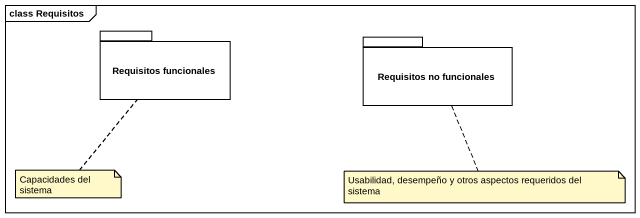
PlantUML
@startuml
mainframe class Requisitos
package "Requisitos funcionales" as Requisitos_funcionales {
}
package "Requisitos no funcionales" as Requisitos_no_funcionales {
}
note bottom of Requisitos_funcionales : Capacidades del sistema
note bottom of Requisitos_no_funcionales : Usabilidad, desempeño y otros aspectos requeridos del sistema
@enduml
